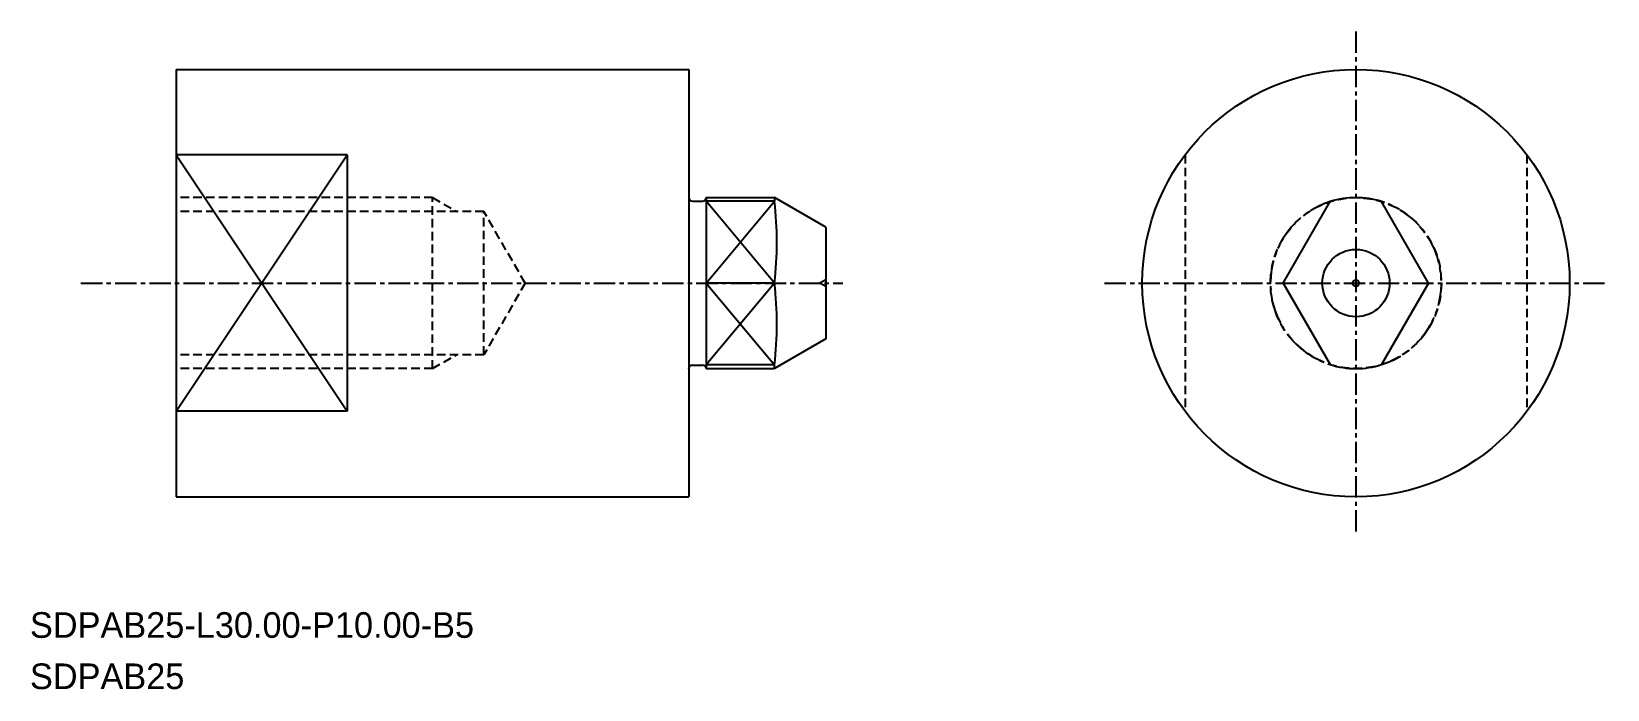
# Model space of a CAD drawing. Extents: x -1328.4 to -1236.2, y -667.5 to -629.
import ezdxf

# ---------------------------------------------------------------- set-up
doc = ezdxf.new("R2010")
doc.units = 0
for name, pattern in [('CENTER', [2, 1.25, -0.25, 0.25, -0.25]), ('DASHED', [0.75, 0.5, -0.25]), ('PHANTOM', [2.5, 1.25, -0.25, 0.25, -0.25, 0.25, -0.25])]:
    doc.linetypes.add(name, pattern=pattern)
doc.layers.get('0').update_dxf_attribs({"linetype": 'CONTINUOUS'})
doc.layers.add('CENTER', color=1, linetype='CENTER')

msp = doc.modelspace()

# ---------------------------------------------------------------- linework, layer by layer
for p, q in [((-1319.903, -631.198), (-1319.903, -656.198)), ((-1289.903, -631.198), (-1289.903, -656.198)), ((-1309.903, -636.198), (-1319.903, -636.198)), ((-1309.903, -636.198), (-1309.903, -651.198)), ((-1288.903, -638.698), (-1288.903, -648.698)), ((-1284.903, -638.915), (-1288.903, -638.915)), ((-1281.903, -640.43), (-1284.903, -638.698)), ((-1284.903, -643.698), (-1288.903, -643.698)), ((-1281.903, -646.965), (-1284.903, -648.698)), ((-1284.903, -648.48), (-1288.903, -648.48)), ((-1309.903, -651.198), (-1319.903, -651.198))]:
    msp.add_line(p, q)
at = {"color": 7, "linetype": 'CONTINUOUS'}
for p, q in [((-1319.903, -631.198), (-1289.903, -631.198)), ((-1289.903, -638.688), (-1289.903, -638.698)), ((-1289.703, -638.898), (-1289.103, -638.898)), ((-1288.903, -638.698), (-1288.903, -638.698)), ((-1288.903, -638.698), (-1284.903, -638.698)), ((-1255.137, -643.698), (-1252.383, -638.928)), ((-1246.63, -643.698), (-1249.383, -638.928)), ((-1255.137, -643.698), (-1252.383, -648.467)), ((-1246.63, -643.698), (-1249.383, -648.467)), ((-1289.903, -648.708), (-1289.903, -648.698)), ((-1289.703, -648.498), (-1289.103, -648.498)), ((-1288.903, -648.698), (-1284.903, -648.698)), ((-1288.903, -648.698), (-1288.903, -648.698)), ((-1319.903, -656.198), (-1289.903, -656.198))]:
    msp.add_line(p, q, dxfattribs=at)
at = {"color": 3}
for p, q in [((-1319.903, -636.198), (-1309.903, -651.198)), ((-1319.903, -651.198), (-1309.903, -636.198)), ((-1284.903, -643.698), (-1288.903, -638.915)), ((-1288.903, -643.698), (-1284.903, -638.915)), ((-1281.903, -643.506), (-1282.242, -643.698)), ((-1288.903, -643.698), (-1284.903, -648.48)), ((-1284.903, -643.698), (-1288.903, -648.48)), ((-1281.903, -643.89), (-1282.242, -643.698))]:
    msp.add_line(p, q, dxfattribs=at)
at = {"color": 3, "linetype": 'DASHED'}
for p, q in [((-1260.883, -636.198), (-1260.883, -651.198)), ((-1240.883, -636.198), (-1240.883, -651.198)), ((-1304.903, -638.698), (-1319.903, -638.698)), ((-1304.903, -638.698), (-1303.497, -639.51)), ((-1304.903, -648.698), (-1304.903, -638.698)), ((-1301.903, -639.51), (-1319.903, -639.51)), ((-1299.485, -643.698), (-1301.903, -639.51)), ((-1301.903, -647.886), (-1301.903, -639.51)), ((-1299.485, -643.698), (-1301.903, -647.886)), ((-1301.903, -647.886), (-1319.903, -647.886)), ((-1304.903, -648.698), (-1303.497, -647.886)), ((-1304.903, -648.698), (-1319.903, -648.698))]:
    msp.add_line(p, q, dxfattribs=at)
at = {"linetype": 'CONTINUOUS'}
for p, q in [((-1284.903, -638.698), (-1284.903, -638.915)), ((-1281.903, -640.43), (-1281.903, -646.965)), ((-1284.903, -648.698), (-1284.903, -648.48))]:
    msp.add_line(p, q, dxfattribs=at)
msp.add_circle((-1250.883, -643.698), 12.5, dxfattribs=at)
at = {"color": 3, "linetype": 'DASHED'}
msp.add_circle((-1250.883, -643.698), 5, dxfattribs=at)
for radius in [1.968, 0.192]:
    msp.add_circle((-1250.883, -643.698), radius)
at = {"color": 7, "linetype": 'CONTINUOUS'}
for centre, start, end in [((-1289.703, -638.698), 180, 270), ((-1289.103, -638.698), 270, 0), ((-1289.703, -648.698), 90, 180), ((-1289.103, -648.698), 0, 90)]:
    msp.add_arc(centre, 0.2, start, end, dxfattribs=at)
for centre in [(-1304.916, -641.306), (-1304.916, -646.089)]:
    msp.add_arc(centre, 20.155, 353.18622, 6.81378)
at = {"color": 3, "linetype": 'PHANTOM'}
for start, end in [(107.4576, 252.5424), (287.4576, 72.5424)]:
    msp.add_arc((-1250.883, -643.698), 5, start, end, dxfattribs=at)
at = {"linetype": 'CONTINUOUS'}
for start, end in [(72.5424, 107.4576), (252.5424, 287.4576)]:
    msp.add_arc((-1250.883, -643.698), 5, start, end, dxfattribs=at)
at = {"color": 7, "linetype": 'CONTINUOUS'}
msp.add_point((-1319.903, -643.698), dxfattribs=at)
at = {"layer": 'CENTER', "color": 1, "linetype": 'CENTER'}
for p, q in [((-1250.883, -628.983), (-1250.883, -658.413)), ((-1325.474, -643.698), (-1280.903, -643.698)), ((-1265.598, -643.698), (-1236.168, -643.698))]:
    msp.add_line(p, q, dxfattribs=at)

# ---------------------------------------------------------------- texts
for s, p in [('SDPAB25-L30.00-P10.00-B5', (-1328.458, -664.447)), ('SDPAB25', (-1328.458, -667.447))]:
    msp.add_text(s, height=1.5).set_placement(p)

doc.saveas('drawing.dxf')
